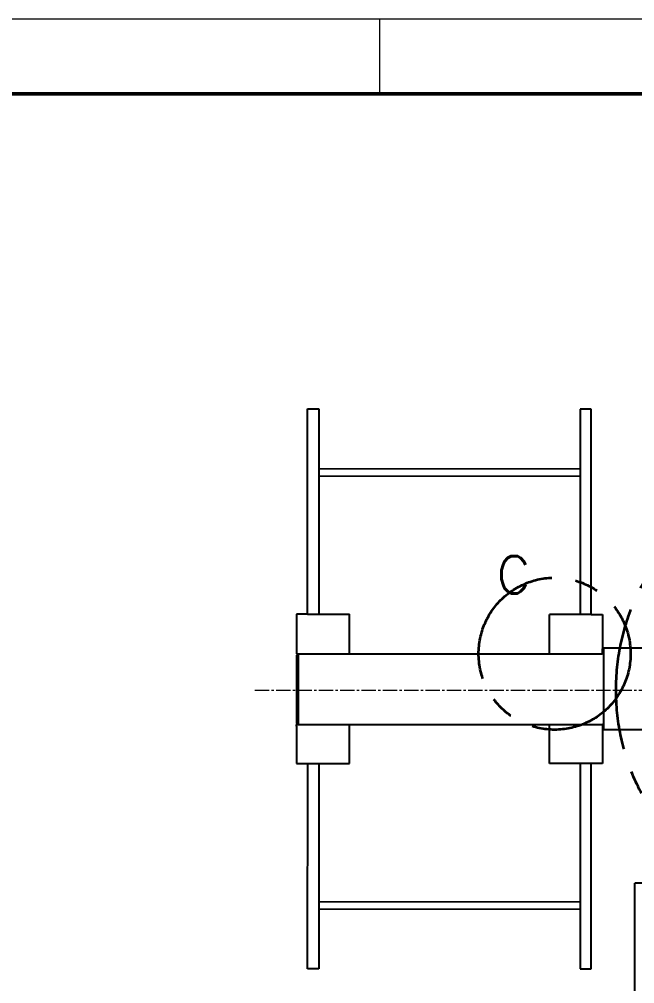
# Model space of a CAD drawing. Header units: millimetres. Extents: x 29178 to 37588, y 1365 to 7305.
# Drawn here: x 32100 to 32924, y 6013 to 7305 of the extents above; entities that cross this region are included whole.
import ezdxf

# ---------------------------------------------------------------- set-up
doc = ezdxf.new("R2010")
doc.units = ezdxf.units.MM
doc.linetypes.add('CENTER2', pattern=[28.575, 19.05, -3.175, 3.175, -3.175])
for name, color, linetype, lineweight in [('CENTRO', 1, 'CENTER2', 15), ('CORTE', 6, 'CENTER2', 35), ('FORMATO-FINA', 8, 'Continuous', 20), ('FORMATO-GROSSA', 5, 'Continuous', 50)]:
    doc.layers.add(name, color=color, linetype=linetype, lineweight=lineweight)
doc.styles.add('ROMANS', font='romans.shx')

# ---------------------------------------------------------------- blocks, each defined once
blk = doc.blocks.new('fatec_A1')
at = {"layer": 'FORMATO-FINA'}
for p, q in [((841, 594), (0, 594)), ((340.5, 584), (340.5, 594))]:
    blk.add_line(p, q, dxfattribs=at)
at = {"layer": 'FORMATO-GROSSA'}
blk.add_line((831, 584), (25, 584), dxfattribs=at)

msp = doc.modelspace()

# ---------------------------------------------------------------- linework, layer by layer
for p, q in [((32486.2, 6508.4), (32486.2, 6783.4)), ((32486.2, 6783.4), (32501.2, 6783.4)), ((32501.2, 6783.4), (32501.2, 6508.4)), ((32866.2, 6783), (32851.2, 6783)), ((32851.2, 6783), (32851.2, 6508)), ((32866.2, 6508), (32866.2, 6783)), ((32501.2, 6703.4), (32851.2, 6703.1)), ((32501.2, 6693.4), (32851.2, 6693.1)), ((32486.4, 6508.4), (32471.4, 6508.4)), ((32471.4, 6508.4), (32471.4, 6455.3)), ((32486.2, 6508.4), (32542.4, 6508.4)), ((32542.4, 6455.3), (32542.4, 6508.4)), ((32810.1, 6455.3), (32810.1, 6508)), ((32866.2, 6508), (32810.1, 6508)), ((32866.1, 6508), (32881.1, 6508)), ((32881.1, 6508), (32881.1, 6455.6)), ((32881.4, 6456.3), (32881.4, 6461.8)), ((32882.6, 6462.8), (32882.4, 6353.4)), ((32473.4, 6455.3), (32471.4, 6453.3)), ((32471.4, 6455.3), (32473.4, 6455.3)), ((32471.4, 6453.3), (32471.4, 6362.3)), ((32473.4, 6455.3), (32473.4, 6360.3)), ((32473.4, 6360.3), (32471.4, 6362.3)), ((32471.4, 6358.2), (32471.4, 6360.3)), ((32471.4, 6360.3), (32473.4, 6360.3)), ((32471.4, 6358.2), (32471.4, 6308.4)), ((32542.4, 6308.4), (32542.4, 6360.3)), ((32810.1, 6308), (32810.1, 6360.3)), ((32881.1, 6360.1), (32881.1, 6308)), ((32881.4, 6359.3), (32881.4, 6354.6)), ((32471.4, 6308.4), (32542.4, 6308.4)), ((32486.2, 6033.4), (32486.3, 6308.4)), ((32501.2, 6308.4), (32501.2, 6033.4)), ((32881.1, 6308), (32810.1, 6308)), ((32851.2, 6308), (32851.2, 6033)), ((32866.2, 6033), (32866.1, 6308)), ((33965, 6147.8), (32924.4, 6147.8)), ((32924.4, 5944.6), (32924.4, 6147.8)), ((32501.3, 6123.4), (32851.3, 6123.1)), ((32501.2, 6113.4), (32851.2, 6113.1)), ((32501.2, 6033.4), (32486.2, 6033.4)), ((32851.2, 6033), (32866.2, 6033))]:
    msp.add_line(p, q)
at = {"color": 7}
for p, q in [((32881.4, 6461.8), (32882.6, 6462.8)), ((32881.4, 6461.8), (32882.6, 6462.8)), ((33251.4, 6462.8), (32882.6, 6462.8)), ((32473.4, 6455.3), (32880.4, 6455.3)), ((32473.4, 6360.3), (32880.4, 6360.3)), ((32882.4, 6353.4), (32881.4, 6354.6)), ((33251.4, 6352.8), (32882.4, 6353.4))]:
    msp.add_line(p, q, dxfattribs=at)
for centre, start, end in [((32880.4, 6456.3), 270, 0), ((32880.4, 6359.3), 0, 90)]:
    msp.add_arc(centre, 1, start, end, dxfattribs=at)
at = {"layer": 'CENTRO'}
msp.add_line((32415.6, 6406.6), (34526.5, 6406.6), dxfattribs=at)
at = {"layer": 'CORTE', "linetype": 'CENTER2', "ltscale": 10}
for centre, radius in [((33197.8, 6406.6), 298.4), ((32817.1, 6455.3), 101.8)]:
    msp.add_circle(centre, radius, dxfattribs=at)

# ---------------------------------------------------------------- block references
at = {"layer": 'CENTRO', "xscale": 10, "yscale": 10, "zscale": 10}
msp.add_blockref('fatec_A1', (29177.8, 1365.1), dxfattribs=at)

# ---------------------------------------------------------------- texts
at = {"insert": (32739.4, 6586.1), "char_height": 50, "attachment_point": 1, "style": 'ROMANS'}
msp.add_mtext_dynamic_manual_height_columns('{\\C2;C}', width=56.662, gutter_width=4.5, heights=[0], dxfattribs=at)

doc.saveas('drawing.dxf')
